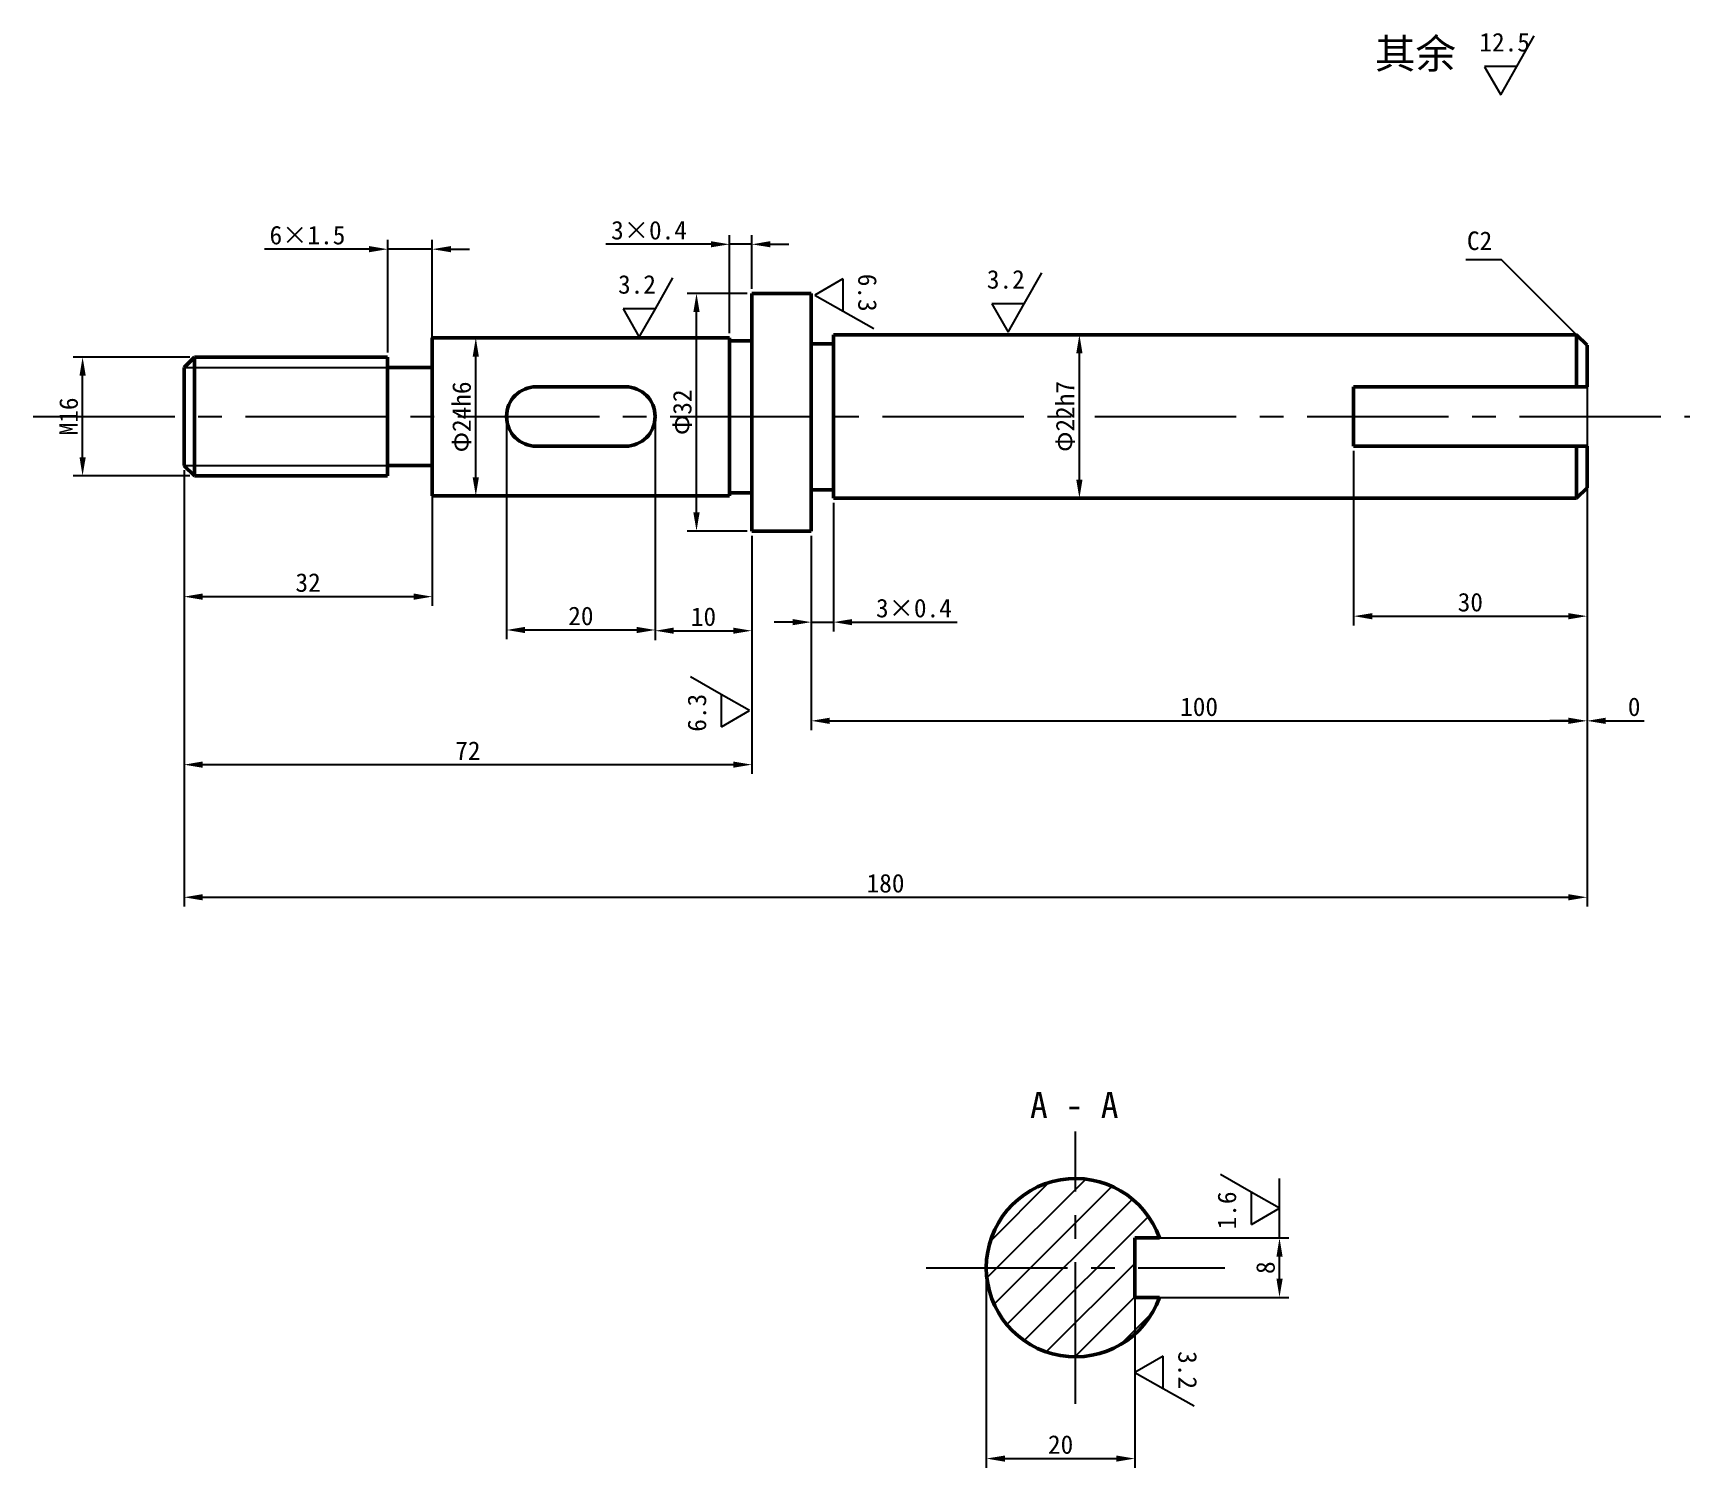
# Model space of a CAD drawing. Header units: millimetres. Extents: x 2973 to 3195, y 1843 to 2036.
import ezdxf

# ---------------------------------------------------------------- set-up
doc = ezdxf.new("R2010")
doc.units = ezdxf.units.MM
doc.linetypes.add('CENTER2', pattern=[28.575, 19.05, -3.175, 3.175, -3.175])
doc.styles.get("Standard").update_dxf_attribs({"font": ''})
doc.styles.get('Standard').set_extended_font_data('SimSun')
doc.dimstyles.new('ISO-25', dxfattribs={"dimtxt": 2.5, "dimasz": 2.5, "dimexe": 1.25, "dimexo": 0.625, "dimtad": 1, "dimtxsty": 'Standard', "dimcen": 2.5, "dimadec": 0, "dimazin": 0, "dimtfac": 1, "dimtmove": 0, "dimatfit": 3, "dimfxl": 1, "dimarcsym": 0})

# ---------------------------------------------------------------- blocks, each defined once
blk = doc.blocks.new('*D4')
at = {"color": 0, "lineweight": -2, "transparency": 16777216}
for p, q in [((2993.59, 1992.75), (2977.91, 1992.75)), ((2979.16, 1979.25), (2979.16, 1990.25)), ((2993.59, 1976.75), (2977.91, 1976.75))]:
    blk.add_line(p, q, dxfattribs=at)
at = {"color": 0, "transparency": 16777216}
for points in [[(2978.75, 1990.25), (2979.58, 1990.25), (2979.16, 1992.75)], [(2978.75, 1979.25), (2979.58, 1979.25), (2979.16, 1976.75)]]:
    blk.add_solid(points, dxfattribs=at)
at = {"layer": 'Defpoints', "color": 0, "transparency": 16777216}
for p in [(2979.16, 1992.75), (2994.22, 1992.75), (2994.22, 1976.75)]:
    blk.add_point(p, dxfattribs=at)
at = {"color": 0, "transparency": 16777216, "insert": (2977.29, 1984.75), "char_height": 2.5, "attachment_point": 5, "rotation": 90}
blk.add_mtext('M16', dxfattribs=at)
blk = doc.blocks.new('*D7')
at = {"color": 0, "lineweight": -2, "transparency": 16777216}
for p, q in [((2992.81, 1977.53), (2992.81, 1959.24)), ((3026.22, 1977.42), (3026.22, 1959.24)), ((2995.31, 1960.49), (3023.72, 1960.49))]:
    blk.add_line(p, q, dxfattribs=at)
at = {"color": 0, "transparency": 16777216}
for points in [[(2995.31, 1960.91), (2995.31, 1960.07), (2992.81, 1960.49)], [(3023.72, 1960.91), (3023.72, 1960.07), (3026.22, 1960.49)]]:
    blk.add_solid(points, dxfattribs=at)
at = {"layer": 'Defpoints', "color": 0, "transparency": 16777216}
for p in [(2992.81, 1978.16), (3026.22, 1978.05), (3026.22, 1960.49)]:
    blk.add_point(p, dxfattribs=at)
at = {"color": 0, "transparency": 16777216, "insert": (3009.51, 1962.37), "char_height": 2.5, "attachment_point": 5}
blk.add_mtext('32', dxfattribs=at)
blk = doc.blocks.new('*D8')
at = {"color": 0, "lineweight": -2, "transparency": 16777216}
for p, q in [((3017.72, 2007.27), (3003.63, 2007.27)), ((3020.22, 1993.37), (3020.22, 2008.52)), ((3026.22, 2007.27), (3020.22, 2007.27)), ((3026.22, 1991.95), (3026.22, 2008.52)), ((3028.72, 2007.27), (3031.22, 2007.27))]:
    blk.add_line(p, q, dxfattribs=at)
at = {"color": 0, "transparency": 16777216}
for points in [[(3017.72, 2007.69), (3017.72, 2006.86), (3020.22, 2007.27)], [(3028.72, 2007.69), (3028.72, 2006.86), (3026.22, 2007.27)]]:
    blk.add_solid(points, dxfattribs=at)
at = {"layer": 'Defpoints', "color": 0, "transparency": 16777216}
for p in [(3026.22, 2007.27), (3020.22, 1992.75), (3026.22, 1991.32)]:
    blk.add_point(p, dxfattribs=at)
at = {"color": 0, "transparency": 16777216, "insert": (3009.42, 2009.15), "char_height": 2.5, "attachment_point": 5}
blk.add_mtext('6×1.5', dxfattribs=at)
blk = doc.blocks.new('*D9')
at = {"color": 0, "lineweight": -2, "transparency": 16777216}
for p, q in [((3042.99, 1995.32), (3030.83, 1995.32)), ((3032.08, 1976.55), (3032.08, 1992.82)), ((3042.99, 1974.05), (3030.83, 1974.05))]:
    blk.add_line(p, q, dxfattribs=at)
at = {"color": 0, "transparency": 16777216}
for points in [[(3031.66, 1992.82), (3032.49, 1992.82), (3032.08, 1995.32)], [(3031.66, 1976.55), (3032.49, 1976.55), (3032.08, 1974.05)]]:
    blk.add_solid(points, dxfattribs=at)
at = {"layer": 'Defpoints', "color": 0, "transparency": 16777216}
for p in [(3032.08, 1995.32), (3043.61, 1995.32), (3043.61, 1974.05)]:
    blk.add_point(p, dxfattribs=at)
at = {"color": 0, "transparency": 16777216, "insert": (3030.2, 1984.69), "char_height": 2.5, "attachment_point": 5, "rotation": 90}
blk.add_mtext('Φ24h6', dxfattribs=at)
blk = doc.blocks.new('*D10')
at = {"color": 0, "lineweight": -2, "transparency": 16777216}
for p, q in [((3036.22, 1964.94), (3036.22, 1954.75)), ((3056.22, 1964.46), (3056.22, 1954.75)), ((3038.72, 1956), (3053.72, 1956))]:
    blk.add_line(p, q, dxfattribs=at)
at = {"color": 0, "transparency": 16777216}
for points in [[(3038.72, 1956.42), (3038.72, 1955.58), (3036.22, 1956)], [(3053.72, 1956.42), (3053.72, 1955.58), (3056.22, 1956)]]:
    blk.add_solid(points, dxfattribs=at)
at = {"layer": 'Defpoints', "color": 0, "transparency": 16777216}
for p in [(3036.22, 1965.57), (3056.22, 1965.08), (3056.22, 1956)]:
    blk.add_point(p, dxfattribs=at)
at = {"color": 0, "transparency": 16777216, "insert": (3046.22, 1957.88), "char_height": 2.5, "attachment_point": 5}
blk.add_mtext('20', dxfattribs=at)
blk = doc.blocks.new('*D11')
at = {"color": 0, "lineweight": -2, "transparency": 16777216}
for p, q in [((3069.22, 1968.7), (3069.22, 1954.65)), ((3056.22, 1962.33), (3056.22, 1954.65)), ((3058.72, 1955.9), (3066.72, 1955.9))]:
    blk.add_line(p, q, dxfattribs=at)
at = {"color": 0, "transparency": 16777216}
for points in [[(3058.72, 1956.32), (3058.72, 1955.49), (3056.22, 1955.9)], [(3066.72, 1956.32), (3066.72, 1955.49), (3069.22, 1955.9)]]:
    blk.add_solid(points, dxfattribs=at)
at = {"layer": 'Defpoints', "color": 0, "transparency": 16777216}
for p in [(3069.22, 1969.32), (3056.22, 1962.95), (3069.22, 1955.9)]:
    blk.add_point(p, dxfattribs=at)
at = {"color": 0, "transparency": 16777216, "insert": (3062.72, 1957.78), "char_height": 2.5, "attachment_point": 5}
blk.add_mtext('10', dxfattribs=at)
blk = doc.blocks.new('*D12')
at = {"color": 0, "lineweight": -2, "transparency": 16777216}
for p, q in [((2992.81, 1977.53), (2992.81, 1936.62)), ((3069.22, 1968.7), (3069.22, 1936.62)), ((2995.31, 1937.87), (3066.72, 1937.87))]:
    blk.add_line(p, q, dxfattribs=at)
at = {"color": 0, "transparency": 16777216}
for points in [[(2995.31, 1938.29), (2995.31, 1937.45), (2992.81, 1937.87)], [(3066.72, 1938.29), (3066.72, 1937.45), (3069.22, 1937.87)]]:
    blk.add_solid(points, dxfattribs=at)
at = {"layer": 'Defpoints', "color": 0, "transparency": 16777216}
for p in [(2992.81, 1978.16), (3069.22, 1969.32), (3069.22, 1937.87)]:
    blk.add_point(p, dxfattribs=at)
at = {"color": 0, "transparency": 16777216, "insert": (3031.01, 1939.75), "char_height": 2.5, "attachment_point": 5}
blk.add_mtext('72', dxfattribs=at)
blk = doc.blocks.new('*D13')
at = {"color": 0, "lineweight": -2, "transparency": 16777216}
for p, q in [((3181.63, 1980.12), (3181.63, 1918.76)), ((2992.81, 1977.53), (2992.81, 1918.76)), ((2995.31, 1920.01), (3179.13, 1920.01))]:
    blk.add_line(p, q, dxfattribs=at)
at = {"color": 0, "transparency": 16777216}
for points in [[(2995.31, 1920.43), (2995.31, 1919.6), (2992.81, 1920.01)], [(3179.13, 1920.43), (3179.13, 1919.6), (3181.63, 1920.01)]]:
    blk.add_solid(points, dxfattribs=at)
at = {"layer": 'Defpoints', "color": 0, "transparency": 16777216}
for p in [(3181.63, 1980.75), (2992.81, 1978.16), (3181.63, 1920.01)]:
    blk.add_point(p, dxfattribs=at)
at = {"color": 0, "transparency": 16777216, "insert": (3087.22, 1921.89), "char_height": 2.5, "attachment_point": 5}
blk.add_mtext('180', dxfattribs=at)
blk = doc.blocks.new('*D15')
at = {"color": 0, "lineweight": -2, "transparency": 16777216}
for p, q in [((3080.22, 1973.12), (3080.22, 1955.81)), ((3077.22, 1968.7), (3077.22, 1955.81)), ((3074.72, 1957.06), (3072.22, 1957.06)), ((3077.22, 1957.06), (3080.22, 1957.06)), ((3082.72, 1957.06), (3096.86, 1957.06))]:
    blk.add_line(p, q, dxfattribs=at)
at = {"color": 0, "transparency": 16777216}
for points in [[(3074.72, 1957.47), (3074.72, 1956.64), (3077.22, 1957.06)], [(3082.72, 1957.47), (3082.72, 1956.64), (3080.22, 1957.06)]]:
    blk.add_solid(points, dxfattribs=at)
at = {"layer": 'Defpoints', "color": 0, "transparency": 16777216}
for p in [(3080.22, 1973.75), (3077.22, 1969.32), (3080.22, 1957.06)]:
    blk.add_point(p, dxfattribs=at)
at = {"color": 0, "transparency": 16777216, "insert": (3091.04, 1958.93), "char_height": 2.5, "attachment_point": 5}
blk.add_mtext('3×0.4', dxfattribs=at)
blk = doc.blocks.new('*D16')
at = {"color": 0, "lineweight": -2, "transparency": 16777216}
for p, q in [((3179.59, 1995.75), (3112.06, 1995.75)), ((3113.31, 1976.25), (3113.31, 1993.25)), ((3179.59, 1973.75), (3112.06, 1973.75))]:
    blk.add_line(p, q, dxfattribs=at)
at = {"color": 0, "transparency": 16777216}
for points in [[(3112.89, 1993.25), (3113.73, 1993.25), (3113.31, 1995.75)], [(3112.89, 1976.25), (3113.73, 1976.25), (3113.31, 1973.75)]]:
    blk.add_solid(points, dxfattribs=at)
at = {"layer": 'Defpoints', "color": 0, "transparency": 16777216}
for p in [(3113.31, 1995.75), (3180.22, 1995.75), (3180.22, 1973.75)]:
    blk.add_point(p, dxfattribs=at)
at = {"color": 0, "transparency": 16777216, "insert": (3111.43, 1984.75), "char_height": 2.5, "attachment_point": 5, "rotation": 90}
blk.add_mtext('Φ22h7', dxfattribs=at)
blk = doc.blocks.new('*D17')
at = {"color": 0, "lineweight": -2, "transparency": 16777216}
for p, q in [((3181.63, 1993.71), (3181.63, 1956.61)), ((3150.22, 1980.12), (3150.22, 1956.61)), ((3152.72, 1957.86), (3179.13, 1957.86))]:
    blk.add_line(p, q, dxfattribs=at)
at = {"color": 0, "transparency": 16777216}
for points in [[(3152.72, 1958.27), (3152.72, 1957.44), (3150.22, 1957.86)], [(3179.13, 1958.27), (3179.13, 1957.44), (3181.63, 1957.86)]]:
    blk.add_solid(points, dxfattribs=at)
at = {"layer": 'Defpoints', "color": 0, "transparency": 16777216}
for p in [(3181.63, 1994.33), (3150.22, 1980.75), (3181.63, 1957.86)]:
    blk.add_point(p, dxfattribs=at)
at = {"color": 0, "transparency": 16777216, "insert": (3165.92, 1959.73), "char_height": 2.5, "attachment_point": 5}
blk.add_mtext('30', dxfattribs=at)
blk = doc.blocks.new('*D19')
at = {"color": 0, "lineweight": -2, "transparency": 16777216}
for p, q in [((3181.63, 1993.71), (3181.63, 1942.52)), ((3077.22, 1968.7), (3077.22, 1942.52)), ((3079.72, 1943.77), (3179.13, 1943.77))]:
    blk.add_line(p, q, dxfattribs=at)
at = {"color": 0, "transparency": 16777216}
for points in [[(3079.72, 1944.19), (3079.72, 1943.35), (3077.22, 1943.77)], [(3179.13, 1944.19), (3179.13, 1943.35), (3181.63, 1943.77)]]:
    blk.add_solid(points, dxfattribs=at)
at = {"layer": 'Defpoints', "color": 0, "transparency": 16777216}
for p in [(3181.63, 1994.33), (3077.22, 1969.32), (3181.63, 1943.77)]:
    blk.add_point(p, dxfattribs=at)
at = {"color": 0, "transparency": 16777216, "insert": (3129.42, 1945.65), "char_height": 2.5, "attachment_point": 5}
blk.add_mtext('100', dxfattribs=at)
blk = doc.blocks.new('*D20')
at = {"color": 0, "lineweight": -2, "transparency": 16777216}
for p, q in [((3181.63, 1993.71), (3181.63, 1942.52)), ((3181.63, 1988.12), (3181.63, 1942.52)), ((3179.13, 1943.77), (3176.63, 1943.77)), ((3181.63, 1943.77), (3181.63, 1943.77)), ((3184.13, 1943.77), (3189.32, 1943.77))]:
    blk.add_line(p, q, dxfattribs=at)
at = {"color": 0, "transparency": 16777216}
for points in [[(3179.13, 1944.19), (3179.13, 1943.35), (3181.63, 1943.77)], [(3184.13, 1944.19), (3184.13, 1943.35), (3181.63, 1943.77)]]:
    blk.add_solid(points, dxfattribs=at)
at = {"layer": 'Defpoints', "color": 0, "transparency": 16777216}
for p in [(3181.63, 1994.33), (3181.63, 1988.75), (3181.63, 1943.77)]:
    blk.add_point(p, dxfattribs=at)
at = {"color": 0, "transparency": 16777216, "insert": (3187.97, 1945.65), "char_height": 2.5, "attachment_point": 5}
blk.add_mtext('0', dxfattribs=at)
blk = doc.blocks.new('*D21')
at = {"color": 0, "lineweight": -2, "transparency": 16777216}
for p, q in [((3066.22, 1995.95), (3066.22, 2009.18)), ((3069.22, 2001.95), (3069.22, 2009.18)), ((3063.72, 2007.93), (3049.57, 2007.93)), ((3069.22, 2007.93), (3066.22, 2007.93)), ((3071.72, 2007.93), (3074.22, 2007.93))]:
    blk.add_line(p, q, dxfattribs=at)
at = {"color": 0, "transparency": 16777216}
for points in [[(3063.72, 2008.35), (3063.72, 2007.52), (3066.22, 2007.93)], [(3071.72, 2008.35), (3071.72, 2007.52), (3069.22, 2007.93)]]:
    blk.add_solid(points, dxfattribs=at)
at = {"layer": 'Defpoints', "color": 0, "transparency": 16777216}
for p in [(3069.22, 2007.93), (3069.22, 2001.32), (3066.22, 1995.32)]:
    blk.add_point(p, dxfattribs=at)
at = {"color": 0, "transparency": 16777216, "insert": (3055.39, 2009.81), "char_height": 2.5, "attachment_point": 5}
blk.add_mtext('3×0.4', dxfattribs=at)
blk = doc.blocks.new('*D22')
at = {"color": 0, "lineweight": -2, "transparency": 16777216}
for p, q in [((3068.59, 2001.32), (3060.53, 2001.32)), ((3061.78, 1971.82), (3061.78, 1998.82)), ((3068.59, 1969.32), (3060.53, 1969.32))]:
    blk.add_line(p, q, dxfattribs=at)
at = {"color": 0, "transparency": 16777216}
for points in [[(3061.36, 1998.82), (3062.2, 1998.82), (3061.78, 2001.32)], [(3061.36, 1971.82), (3062.2, 1971.82), (3061.78, 1969.32)]]:
    blk.add_solid(points, dxfattribs=at)
at = {"layer": 'Defpoints', "color": 0, "transparency": 16777216}
for p in [(3061.78, 2001.32), (3069.22, 2001.32), (3069.22, 1969.32)]:
    blk.add_point(p, dxfattribs=at)
at = {"color": 0, "transparency": 16777216, "insert": (3059.9, 1985.32), "char_height": 2.5, "attachment_point": 5, "rotation": 90}
blk.add_mtext('Φ32', dxfattribs=at)
blk = doc.blocks.new('*D26')
at = {"color": 0, "lineweight": -2, "transparency": 16777216}
for p, q in [((3120.78, 1869.51), (3120.78, 1843.19)), ((3100.78, 1864.39), (3100.78, 1843.19)), ((3103.28, 1844.44), (3118.28, 1844.44))]:
    blk.add_line(p, q, dxfattribs=at)
at = {"color": 0, "transparency": 16777216}
for points in [[(3103.28, 1844.85), (3103.28, 1844.02), (3100.78, 1844.44)], [(3118.28, 1844.85), (3118.28, 1844.02), (3120.78, 1844.44)]]:
    blk.add_solid(points, dxfattribs=at)
at = {"layer": 'Defpoints', "color": 0, "transparency": 16777216}
for p in [(3120.78, 1870.14), (3100.78, 1865.01), (3120.78, 1844.44)]:
    blk.add_point(p, dxfattribs=at)
at = {"color": 0, "transparency": 16777216, "insert": (3110.78, 1846.31), "char_height": 2.5, "attachment_point": 5}
blk.add_mtext('20', dxfattribs=at)
blk = doc.blocks.new('*D28')
at = {"color": 0, "lineweight": -2, "transparency": 16777216}
for p, q in [((3122.37, 1874.14), (3141.49, 1874.14)), ((3140.24, 1868.64), (3140.24, 1871.64)), ((3123.7, 1866.14), (3141.49, 1866.14))]:
    blk.add_line(p, q, dxfattribs=at)
at = {"color": 0, "transparency": 16777216}
for points in [[(3139.83, 1871.64), (3140.66, 1871.64), (3140.24, 1874.14)], [(3139.83, 1868.64), (3140.66, 1868.64), (3140.24, 1866.14)]]:
    blk.add_solid(points, dxfattribs=at)
at = {"layer": 'Defpoints', "color": 0, "transparency": 16777216}
for p in [(3121.74, 1874.14), (3140.24, 1874.14), (3123.08, 1866.14)]:
    blk.add_point(p, dxfattribs=at)
at = {"color": 0, "transparency": 16777216, "insert": (3138.37, 1870.14), "char_height": 2.5, "attachment_point": 5, "rotation": 90}
blk.add_mtext('8', dxfattribs=at)

msp = doc.modelspace()

# ---------------------------------------------------------------- hatches: boundary and pattern name
h = msp.add_hatch()
h.set_pattern_fill('ANSI31', color=256)
h.set_pattern_definition([(45, (145.6993, -76.1164), (-2.245064, 2.245064), [])])
h.paths.add_polyline_path([(3120.779, 1870.138), (3120.779, 1874.138), (3124.093, 1874.138, 5.8284271), (3124.093, 1866.138), (3120.779, 1866.138)])

# ---------------------------------------------------------------- linework, layer by layer
for p, q in [((3172.168, 2031.858), (3174.522, 2036.004)), ((3172.168, 2031.858), (3167.817, 2031.858)), ((3167.817, 2031.843), (3170.006, 2028.049)), ((3170.006, 2028.049), (3172.168, 2031.858)), ((3170.118, 2005.858), (3165.307, 2005.858)), ((3180.215, 1995.747), (3170.118, 2005.858)), ((3056.249, 1999.251), (3058.603, 2003.397)), ((3081.496, 2003.281), (3077.703, 2001.092)), ((3081.511, 1998.93), (3081.511, 2003.281)), ((3105.887, 1999.929), (3108.241, 2004.075)), ((3069.215, 1995.325), (3069.215, 2001.325)), ((3077.703, 2001.092), (3081.511, 1998.93)), ((3056.249, 1999.251), (3051.897, 1999.251)), ((3051.897, 1999.235), (3054.086, 1995.442)), ((3054.086, 1995.442), (3056.249, 1999.251)), ((3081.511, 1998.93), (3085.658, 1996.576)), ((3105.887, 1999.929), (3101.535, 1999.929)), ((3101.535, 1999.914), (3103.724, 1996.12)), ((3103.724, 1996.12), (3105.887, 1999.929)), ((3080.215, 1984.747), (3080.215, 1995.747)), ((3036.215, 1995.325), (3040.215, 1995.325)), ((3066.215, 1995.325), (3066.215, 1995.325)), ((3066.215, 1995.325), (3066.215, 1994.925)), ((3077.215, 1994.925), (3077.215, 1994.525)), ((3080.215, 1994.525), (3080.215, 1984.747)), ((3036.215, 1984.747), (3036.215, 1963.099)), ((3056.215, 1984.747), (3056.215, 1962.954)), ((3066.215, 1974.049), (3066.215, 1974.449)), ((3077.215, 1974.449), (3077.215, 1974.849)), ((3065.116, 1947.328), (3060.969, 1949.681)), ((3068.924, 1945.165), (3065.116, 1947.328)), ((3065.116, 1947.328), (3065.116, 1942.976)), ((3065.131, 1942.976), (3068.924, 1945.165)), ((3136.439, 1880.328), (3132.293, 1882.682)), ((3140.244, 1874.138), (3140.244, 1882.155)), ((3140.248, 1878.166), (3136.439, 1880.328)), ((3136.439, 1880.328), (3136.439, 1875.977)), ((3136.454, 1875.977), (3140.248, 1878.166)), ((3120.779, 1870.138), (3120.779, 1874.138)), ((3120.779, 1874.138), (3120.779, 1866.138)), ((3100.779, 1870.138), (3100.779, 1863.835)), ((3124.578, 1858.224), (3120.785, 1856.035)), ((3124.594, 1853.873), (3124.594, 1858.224)), ((3120.785, 1856.035), (3124.594, 1853.873)), ((3124.594, 1853.873), (3128.74, 1851.519))]:
    msp.add_line(p, q)
at = {"lineweight": 50}
for p, q in [((3069.215, 2001.325), (3069.215, 1969.325)), ((3069.215, 2001.325), (3077.215, 2001.325)), ((3077.215, 2001.325), (3077.215, 1969.325)), ((3080.215, 1995.747), (3080.215, 1973.747)), ((3080.215, 1995.747), (3180.215, 1995.747)), ((3180.215, 1995.747), (3180.215, 1988.747)), ((3180.215, 1995.747), (3181.628, 1994.332)), ((3026.215, 1991.325), (3026.215, 1995.325)), ((3026.215, 1995.325), (3066.215, 1995.325)), ((3066.215, 1995.325), (3066.215, 1974.049)), ((3066.215, 1994.925), (3069.215, 1994.925)), ((3077.215, 1994.525), (3080.215, 1994.525)), ((3181.628, 1994.332), (3181.629, 1988.747)), ((2994.215, 1992.747), (2992.809, 1991.325)), ((2992.809, 1991.325), (2992.809, 1978.16)), ((2994.215, 1992.747), (2994.215, 1976.747)), ((2994.215, 1992.747), (3020.215, 1992.747)), ((3020.215, 1992.747), (3020.215, 1978.07)), ((3020.215, 1991.325), (3026.215, 1991.325)), ((3026.215, 1978.049), (3026.215, 1991.325)), ((3040.215, 1988.747), (3052.215, 1988.747)), ((3180.215, 1988.747), (3150.215, 1988.747)), ((3150.215, 1988.747), (3150.215, 1980.747)), ((3180.215, 1988.747), (3181.629, 1988.747)), ((3080.215, 1973.747), (3080.215, 1984.747)), ((3052.215, 1980.747), (3040.215, 1980.747)), ((3150.215, 1980.747), (3180.215, 1980.747)), ((3180.215, 1973.747), (3180.215, 1980.747)), ((3180.215, 1980.747), (3181.63, 1980.747)), ((3181.63, 1980.747), (3181.631, 1975.16)), ((2994.215, 1976.747), (2992.804, 1978.165)), ((3020.215, 1978.165), (3026.215, 1978.165)), ((3020.215, 1976.747), (3020.215, 1978.07)), ((3026.215, 1978.049), (3026.215, 1974.049)), ((2994.215, 1976.747), (3020.215, 1976.747)), ((3026.215, 1974.049), (3066.215, 1974.049)), ((3056.215, 1974.049), (3036.215, 1974.049)), ((3066.215, 1974.049), (3056.215, 1974.049)), ((3066.215, 1974.449), (3069.215, 1974.449)), ((3077.215, 1974.849), (3080.215, 1974.849)), ((3080.215, 1973.747), (3180.215, 1973.747)), ((3180.215, 1973.747), (3181.631, 1975.16)), ((3069.215, 1969.325), (3077.215, 1969.325)), ((3120.779, 1870.138), (3120.779, 1874.138)), ((3120.779, 1874.138), (3124.093, 1874.138)), ((3120.779, 1870.138), (3120.779, 1866.138)), ((3120.779, 1866.138), (3124.093, 1866.138))]:
    msp.add_line(p, q, dxfattribs=at)
at = {"lineweight": 25}
for p, q in [((2992.809, 1991.325), (3020.215, 1991.325)), ((2992.804, 1978.165), (3020.215, 1978.165))]:
    msp.add_line(p, q, dxfattribs=at)
at = {"linetype": 'CENTER2'}
for p, q in [((2972.505, 1984.747), (3195.467, 1984.747)), ((3112.779, 1851.819), (3112.779, 1888.456)), ((3092.667, 1870.138), (3132.891, 1870.138))]:
    msp.add_line(p, q, dxfattribs=at)
at = {"lineweight": 50}
for centre, radius, start, end in [((3040.215, 1984.747), 4, 90, 270), ((3052.215, 1984.747), 4, 270, 90), ((3112.779, 1870.138), 12, 19.47122, 340.52878)]:
    msp.add_arc(centre, radius, start, end, dxfattribs=at)

# ---------------------------------------------------------------- texts
at = {"attachment_point": 1}
for s, insert, char_height in [('其余', (3153.084, 2035.599), 4), ('12.5', (3167.139, 2036.391), 2.5), ('3.2', (3100.858, 2004.462), 2.5), ('3.2', (3051.22, 2003.783), 2.5)]:
    msp.add_mtext(s, dxfattribs=dict(at, insert=insert, char_height=char_height))
for s, width, insert, char_height in [('C2', 2.85434, (3165.464, 2009.659), 2.5), ('A - A', 12.59013, (3106.666, 1893.804), 3.5)]:
    msp.add_mtext_dynamic_manual_height_columns(s, width=width, gutter_width=12.5, heights=[0], dxfattribs=dict(at, insert=insert, char_height=char_height))
at = {"char_height": 2.5, "attachment_point": 1}
for s, insert, rotation in [('6.3', (3086.044, 2003.959), 270), ('6.3', (3060.583, 1942.299), 90), ('1.6', (3131.906, 1875.299), 90), ('3.2', (3129.126, 1858.902), 270)]:
    msp.add_mtext(s, dxfattribs=dict(at, insert=insert, rotation=rotation))

# ---------------------------------------------------------------- dimensions: what is measured, and where the dimension line sits
for base, p1, p2, text, picture, middle in [((3069.215, 2007.934), (3066.215, 1995.325), (3069.215, 2001.325), '<>×0.4', '*D21', (3055.395, 2007.934)), ((3026.215, 2007.275), (3020.215, 1992.747), (3026.215, 1991.325), '6×1.5', '*D8', (3009.423, 2007.275)), ((3069.215, 1955.904), (3056.215, 1962.954), (3069.215, 1969.325), '10', '*D11', (3062.715, 1955.904))]:
    dim = msp.add_linear_dim(base=base, p1=p1, p2=p2, text=text, dimstyle='ISO-25')
    dim.commit()
    dim.dimension.update_dxf_attribs({"geometry": picture, "text_midpoint": middle, "dimtype": 160})
for base, p1, p2, text, picture, middle in [((3061.78, 2001.325), (3069.215, 1969.325), (3069.215, 2001.325), 'Φ<>', '*D22', (3059.905, 1985.325)), ((3032.077, 1995.325), (3043.612, 1974.049), (3043.612, 1995.325), 'Φ24h6', '*D9', (3030.202, 1984.687)), ((2979.162, 1992.747), (2994.215, 1976.747), (2994.215, 1992.747), 'M<>', '*D4', (2977.287, 1984.747))]:
    dim = msp.add_linear_dim(base=base, p1=p1, p2=p2, angle=270, text=text, dimstyle='ISO-25')
    dim.commit()
    dim.dimension.update_dxf_attribs({"geometry": picture, "text_midpoint": middle})
dim = msp.add_linear_dim(base=(3113.309, 1995.747), p1=(3180.215, 1973.747), p2=(3180.215, 1995.747), angle=270, text='Φ22h7', dimstyle='ISO-25')
dim.commit()
dim.dimension.update_dxf_attribs({"geometry": '*D16', "text_midpoint": (3113.309, 1984.747), "dimtype": 160})
for base, p1, p2, text, picture, middle in [((3181.628, 1943.77), (3077.215, 1969.325), (3181.628, 1994.332), '100', '*D19', (3129.422, 1945.645)), ((3181.628, 1957.856), (3150.215, 1980.747), (3181.628, 1994.332), '30', '*D17', (3165.922, 1959.731)), ((3181.63, 1920.012), (2992.809, 1978.16), (3181.63, 1980.747), '180', '*D13', (3087.22, 1921.887)), ((3026.215, 1960.491), (2992.809, 1978.16), (3026.215, 1978.049), '32', '*D7', (3009.512, 1962.366)), ((3069.215, 1937.871), (2992.809, 1978.16), (3069.215, 1969.325), '72', '*D12', (3031.012, 1939.746)), ((3080.215, 1957.056), (3077.215, 1969.325), (3080.215, 1973.747), '<>×0.4', '*D15', (3091.036, 1958.931))]:
    dim = msp.add_linear_dim(base=base, p1=p1, p2=p2, text=text, dimstyle='ISO-25')
    dim.commit()
    dim.dimension.update_dxf_attribs({"geometry": picture, "text_midpoint": middle})
for base, p1, p2, picture, middle in [((3181.629, 1943.77), (3181.628, 1994.332), (3181.629, 1988.747), '*D20', (3187.973, 1945.645)), ((3056.215, 1956), (3036.215, 1965.565), (3056.215, 1965.082), '*D10', (3046.215, 1957.875)), ((3120.779, 1844.436), (3100.779, 1865.011), (3120.779, 1870.138), '*D26', (3110.779, 1846.311))]:
    dim = msp.add_linear_dim(base=base, p1=p1, p2=p2, dimstyle='ISO-25')
    dim.commit()
    dim.dimension.update_dxf_attribs({"geometry": picture, "text_midpoint": middle})
dim = msp.add_linear_dim(base=(3140.244, 1874.138), p1=(3123.075, 1866.138), p2=(3121.742, 1874.138), angle=270, dimstyle='ISO-25')
dim.commit()
dim.dimension.update_dxf_attribs({"geometry": '*D28', "text_midpoint": (3138.369, 1870.138)})

doc.saveas('drawing.dxf')
